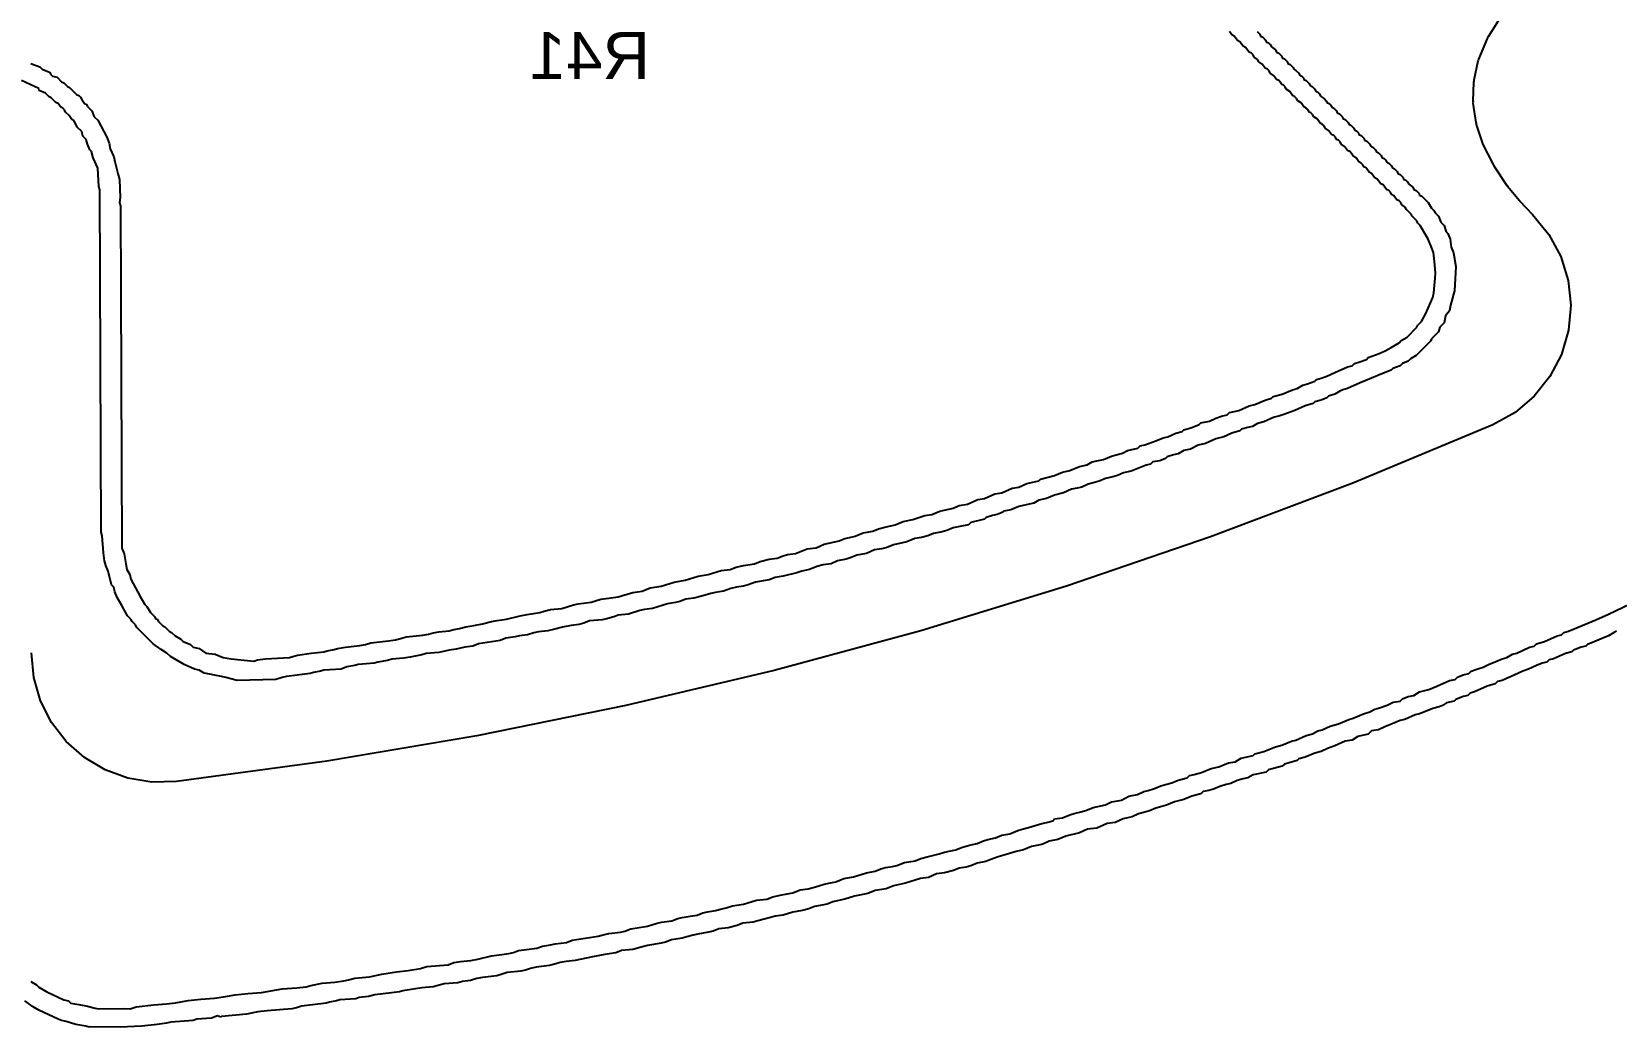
# Model space of a CAD drawing. Header units: millimetres. Extents: x 95 to 305, y 96 to 295.
# Drawn here: x 208.76 to 242.44, y 95.74 to 116.91 of the extents above; entities that cross this region are included whole.
import ezdxf

# ---------------------------------------------------------------- set-up
doc = ezdxf.new("R2010")
doc.units = ezdxf.units.MM
doc.layers.add('BottomLayer', color=5, linetype='Continuous')
doc.layers.add('BottomOverlay', color=54, linetype='Continuous')
doc.styles.add('Arial', font='', dxfattribs={"height": 0.2})
doc.styles.get('Arial').set_extended_font_data('Arial')

msp = doc.modelspace()

# ---------------------------------------------------------------- linework, layer by layer
at = {"layer": 'BottomLayer'}
for p, q in [((240.024, 117.281), (239.715, 116.798)), ((239.695, 116.758), (239.512, 116.319)), ((239.707, 116.777), (239.695, 116.758)), ((239.715, 116.798), (239.707, 116.777)), ((239.498, 116.275), (239.412, 115.876)), ((239.508, 116.296), (239.498, 116.275)), ((239.512, 116.319), (239.508, 116.296)), ((239.412, 115.876), (239.411, 115.853)), ((239.406, 115.83), (239.393, 115.428)), ((239.411, 115.853), (239.406, 115.83)), ((239.393, 115.428), (239.396, 115.405)), ((239.396, 115.405), (239.395, 115.382)), ((239.395, 115.382), (239.456, 114.976)), ((239.456, 114.976), (239.463, 114.956)), ((239.463, 114.956), (239.466, 114.934)), ((239.466, 114.934), (239.599, 114.526)), ((239.599, 114.526), (239.609, 114.509)), ((239.609, 114.509), (239.614, 114.491)), ((239.614, 114.491), (239.821, 114.079)), ((239.821, 114.079), (239.831, 114.066)), ((239.831, 114.066), (239.838, 114.05)), ((239.838, 114.05), (240.118, 113.635)), ((240.118, 113.635), (240.127, 113.627)), ((240.127, 113.627), (240.133, 113.616)), ((240.133, 113.616), (240.375, 113.322)), ((240.375, 113.322), (240.381, 113.317)), ((240.381, 113.317), (240.386, 113.309)), ((240.386, 113.309), (240.658, 113.02)), ((240.658, 113.02), (241.007, 112.595)), ((241.007, 112.595), (241.26, 112.126)), ((241.26, 112.126), (241.417, 111.617)), ((241.417, 111.617), (241.472, 111.087)), ((241.472, 111.087), (241.424, 110.556)), ((241.424, 110.556), (241.275, 110.044)), ((241.275, 110.044), (241.029, 109.571)), ((241.029, 109.571), (240.697, 109.155)), ((240.697, 109.155), (240.29, 108.81)), ((240.29, 108.81), (239.815, 108.546)), ((239.815, 108.546), (236.838, 107.307)), ((236.838, 107.307), (233.813, 106.161)), ((233.813, 106.161), (230.753, 105.114)), ((230.753, 105.114), (227.66, 104.167)), ((227.66, 104.167), (224.538, 103.32)), ((208.804, 103.172), (208.755, 103.696)), ((208.947, 102.678), (208.804, 103.172)), ((224.538, 103.32), (221.39, 102.575)), ((209.18, 102.219), (208.947, 102.678)), ((221.39, 102.575), (218.22, 101.933)), ((209.494, 101.812), (209.18, 102.219)), ((209.879, 101.47), (209.494, 101.812)), ((218.22, 101.933), (215.031, 101.394)), ((210.32, 101.207), (209.879, 101.47)), ((215.031, 101.394), (211.835, 100.96)), ((210.803, 101.03), (210.32, 101.207)), ((211.311, 100.947), (210.803, 101.03)), ((211.835, 100.96), (211.311, 100.947))]:
    msp.add_line(p, q, dxfattribs=at)
at = {"layer": 'BottomOverlay'}
for p, q in [((234.27, 116.838), (234.221, 116.911)), ((234.806, 116.911), (234.866, 116.85)), ((234.319, 116.813), (234.27, 116.838)), ((234.392, 116.716), (234.319, 116.813)), ((234.44, 116.692), (234.392, 116.716)), ((234.513, 116.594), (234.44, 116.692)), ((234.562, 116.57), (234.513, 116.594)), ((234.635, 116.472), (234.562, 116.57)), ((234.866, 116.85), (234.879, 116.813)), ((234.879, 116.813), (234.927, 116.789)), ((234.927, 116.789), (234.988, 116.728)), ((234.988, 116.728), (235, 116.692)), ((235, 116.692), (235.049, 116.667)), ((235.049, 116.667), (235.085, 116.631)), ((235.085, 116.631), (235.11, 116.582)), ((235.11, 116.582), (235.195, 116.521)), ((208.738, 116.229), (208.933, 116.156)), ((234.684, 116.448), (234.635, 116.472)), ((234.72, 116.412), (234.684, 116.448)), ((234.745, 116.363), (234.72, 116.412)), ((234.818, 116.314), (234.745, 116.363)), ((234.842, 116.266), (234.818, 116.314)), ((234.915, 116.217), (234.842, 116.266)), ((234.976, 116.132), (234.915, 116.217)), ((235.195, 116.521), (235.219, 116.472)), ((235.219, 116.472), (235.268, 116.448)), ((235.268, 116.448), (235.329, 116.387)), ((235.329, 116.387), (235.341, 116.351)), ((235.341, 116.351), (235.39, 116.326)), ((235.39, 116.326), (235.451, 116.266)), ((235.451, 116.266), (235.463, 116.229)), ((235.463, 116.229), (235.511, 116.205)), ((208.933, 116.156), (208.981, 116.107)), ((208.981, 116.107), (209.139, 116.047)), ((209.139, 116.047), (209.164, 115.998)), ((209.164, 115.998), (209.2, 115.961)), ((209.2, 115.961), (209.298, 115.937)), ((209.298, 115.937), (209.395, 115.84)), ((235.025, 116.107), (234.976, 116.132)), ((235.061, 116.071), (235.025, 116.107)), ((235.085, 116.022), (235.061, 116.071)), ((235.158, 115.973), (235.085, 116.022)), ((235.219, 115.888), (235.158, 115.973)), ((235.268, 115.864), (235.219, 115.888)), ((235.511, 116.205), (235.572, 116.144)), ((235.572, 116.144), (235.584, 116.107)), ((235.584, 116.107), (235.633, 116.083)), ((235.633, 116.083), (235.694, 116.022)), ((235.694, 116.022), (235.706, 115.986)), ((235.706, 115.986), (235.755, 115.961)), ((235.755, 115.961), (235.791, 115.925)), ((235.791, 115.925), (235.803, 115.888)), ((235.803, 115.888), (235.852, 115.864)), ((208.908, 115.694), (208.543, 115.864)), ((208.92, 115.657), (208.908, 115.694)), ((209.054, 115.596), (208.92, 115.657)), ((209.127, 115.523), (209.054, 115.596)), ((209.395, 115.84), (209.444, 115.815)), ((209.444, 115.815), (209.517, 115.742)), ((209.517, 115.742), (209.565, 115.718)), ((209.565, 115.718), (209.711, 115.572)), ((209.711, 115.572), (209.76, 115.548)), ((209.76, 115.548), (209.797, 115.511)), ((235.304, 115.827), (235.268, 115.864)), ((235.329, 115.779), (235.304, 115.827)), ((235.365, 115.767), (235.329, 115.779)), ((235.402, 115.73), (235.365, 115.767)), ((235.426, 115.681), (235.402, 115.73)), ((235.499, 115.633), (235.426, 115.681)), ((235.56, 115.548), (235.499, 115.633)), ((235.609, 115.523), (235.56, 115.548)), ((235.852, 115.864), (235.913, 115.803)), ((235.913, 115.803), (235.925, 115.767)), ((235.925, 115.767), (235.974, 115.742)), ((235.974, 115.742), (236.035, 115.681)), ((236.035, 115.681), (236.047, 115.645)), ((236.047, 115.645), (236.095, 115.621)), ((236.095, 115.621), (236.132, 115.584)), ((236.132, 115.584), (236.156, 115.535)), ((236.156, 115.535), (236.242, 115.475)), ((209.176, 115.499), (209.127, 115.523)), ((209.273, 115.402), (209.176, 115.499)), ((209.322, 115.377), (209.273, 115.402)), ((209.371, 115.304), (209.322, 115.377)), ((209.419, 115.28), (209.371, 115.304)), ((209.456, 115.243), (209.419, 115.28)), ((209.48, 115.195), (209.456, 115.243)), ((209.797, 115.511), (209.821, 115.462)), ((209.821, 115.462), (209.882, 115.377)), ((209.882, 115.377), (209.918, 115.365)), ((209.918, 115.365), (209.943, 115.316)), ((209.943, 115.316), (210.04, 115.219)), ((210.04, 115.219), (210.089, 115.097)), ((235.645, 115.487), (235.609, 115.523)), ((235.67, 115.438), (235.645, 115.487)), ((235.743, 115.389), (235.67, 115.438)), ((235.803, 115.304), (235.743, 115.389)), ((235.852, 115.28), (235.803, 115.304)), ((235.889, 115.243), (235.852, 115.28)), ((235.913, 115.195), (235.889, 115.243)), ((236.242, 115.475), (236.278, 115.438)), ((236.278, 115.438), (236.29, 115.402)), ((236.29, 115.402), (236.339, 115.377)), ((236.339, 115.377), (236.375, 115.341)), ((236.375, 115.341), (236.388, 115.304)), ((236.388, 115.304), (236.436, 115.28)), ((236.436, 115.28), (236.497, 115.219)), ((236.497, 115.219), (236.509, 115.182)), ((209.553, 115.122), (209.48, 115.195)), ((209.614, 115.036), (209.553, 115.122)), ((209.663, 115.012), (209.614, 115.036)), ((209.724, 114.878), (209.663, 115.012)), ((209.821, 114.781), (209.724, 114.878)), ((210.089, 115.097), (210.162, 115.024)), ((210.162, 115.024), (210.356, 114.659)), ((235.949, 115.182), (235.913, 115.195)), ((235.986, 115.146), (235.949, 115.182)), ((236.01, 115.097), (235.986, 115.146)), ((236.083, 115.049), (236.01, 115.097)), ((236.144, 114.963), (236.083, 115.049)), ((236.193, 114.939), (236.144, 114.963)), ((236.229, 114.903), (236.193, 114.939)), ((236.254, 114.854), (236.229, 114.903)), ((236.509, 115.182), (236.558, 115.158)), ((236.558, 115.158), (236.619, 115.097)), ((236.619, 115.097), (236.631, 115.061)), ((236.631, 115.061), (236.68, 115.036)), ((236.68, 115.036), (236.74, 114.976)), ((236.74, 114.976), (236.753, 114.939)), ((236.753, 114.939), (236.801, 114.915)), ((236.801, 114.915), (236.862, 114.854)), ((209.845, 114.683), (209.821, 114.781)), ((209.918, 114.61), (209.845, 114.683)), ((209.943, 114.513), (209.918, 114.61)), ((210.356, 114.659), (210.405, 114.537)), ((210.405, 114.537), (210.429, 114.416)), ((236.327, 114.805), (236.254, 114.854)), ((236.388, 114.72), (236.327, 114.805)), ((236.436, 114.696), (236.388, 114.72)), ((236.473, 114.659), (236.436, 114.696)), ((236.497, 114.61), (236.473, 114.659)), ((236.534, 114.598), (236.497, 114.61)), ((236.57, 114.562), (236.534, 114.598)), ((236.594, 114.513), (236.57, 114.562)), ((236.862, 114.854), (236.874, 114.817)), ((236.874, 114.817), (236.923, 114.793)), ((236.923, 114.793), (236.96, 114.757)), ((236.96, 114.757), (236.972, 114.72)), ((236.972, 114.72), (237.02, 114.696)), ((237.02, 114.696), (237.081, 114.635)), ((237.081, 114.635), (237.093, 114.598)), ((237.093, 114.598), (237.142, 114.574)), ((237.142, 114.574), (237.203, 114.513)), ((209.991, 114.391), (209.943, 114.513)), ((210.028, 114.355), (209.991, 114.391)), ((210.064, 114.221), (210.028, 114.355)), ((210.162, 114.002), (210.064, 114.221)), ((210.429, 114.416), (210.502, 114.245)), ((210.502, 114.245), (210.527, 114.148)), ((236.667, 114.464), (236.594, 114.513)), ((236.728, 114.379), (236.667, 114.464)), ((236.777, 114.355), (236.728, 114.379)), ((236.814, 114.318), (236.777, 114.355)), ((236.838, 114.27), (236.814, 114.318)), ((236.911, 114.221), (236.838, 114.27)), ((236.972, 114.136), (236.911, 114.221)), ((237.203, 114.513), (237.215, 114.477)), ((237.215, 114.477), (237.264, 114.452)), ((237.264, 114.452), (237.325, 114.391)), ((237.325, 114.391), (237.337, 114.355)), ((237.337, 114.355), (237.385, 114.331)), ((237.385, 114.331), (237.446, 114.27)), ((237.446, 114.27), (237.459, 114.233)), ((237.459, 114.233), (237.507, 114.209)), ((237.507, 114.209), (237.544, 114.172)), ((210.186, 113.613), (210.162, 114.002)), ((210.527, 114.148), (210.588, 113.892)), ((210.588, 113.892), (210.624, 113.759)), ((237.02, 114.112), (236.972, 114.136)), ((237.057, 114.075), (237.02, 114.112)), ((237.081, 114.026), (237.057, 114.075)), ((237.118, 114.014), (237.081, 114.026)), ((237.191, 113.917), (237.118, 114.014)), ((237.239, 113.892), (237.191, 113.917)), ((237.312, 113.795), (237.239, 113.892)), ((237.544, 114.172), (237.556, 114.136)), ((237.556, 114.136), (237.605, 114.112)), ((237.605, 114.112), (237.665, 114.051)), ((237.665, 114.051), (237.678, 114.014)), ((237.678, 114.014), (237.726, 113.99)), ((237.726, 113.99), (237.787, 113.929)), ((237.787, 113.929), (237.799, 113.892)), ((237.799, 113.892), (237.848, 113.868)), ((237.848, 113.868), (237.909, 113.807)), ((210.21, 113.54), (210.186, 113.613)), ((210.235, 106.262), (210.21, 113.54)), ((210.624, 113.759), (210.636, 113.381)), ((237.361, 113.771), (237.312, 113.795)), ((237.434, 113.673), (237.361, 113.771)), ((237.483, 113.649), (237.434, 113.673)), ((237.556, 113.552), (237.483, 113.649)), ((237.605, 113.527), (237.556, 113.552)), ((237.641, 113.491), (237.605, 113.527)), ((237.909, 113.807), (237.921, 113.771)), ((237.921, 113.771), (237.97, 113.746)), ((237.97, 113.746), (238.006, 113.71)), ((238.006, 113.71), (238.03, 113.661)), ((238.03, 113.661), (238.116, 113.6)), ((238.116, 113.6), (238.14, 113.552)), ((238.14, 113.552), (238.189, 113.527)), ((238.189, 113.527), (238.25, 113.467)), ((210.636, 113.381), (210.624, 113.272)), ((210.624, 113.272), (210.649, 113.199)), ((210.649, 113.199), (210.673, 105.921)), ((237.665, 113.442), (237.641, 113.491)), ((237.714, 113.418), (237.665, 113.442)), ((237.775, 113.333), (237.714, 113.418)), ((237.824, 113.308), (237.775, 113.333)), ((237.86, 113.272), (237.824, 113.308)), ((237.884, 113.223), (237.86, 113.272)), ((237.957, 113.174), (237.884, 113.223)), ((238.25, 113.467), (238.262, 113.43)), ((238.262, 113.43), (238.31, 113.406)), ((238.31, 113.406), (238.444, 113.272)), ((238.444, 113.272), (238.517, 113.15)), ((237.982, 113.126), (237.957, 113.174)), ((238.079, 113.028), (237.982, 113.126)), ((238.104, 112.98), (238.079, 113.028)), ((238.201, 112.882), (238.104, 112.98)), ((238.225, 112.834), (238.201, 112.882)), ((238.517, 113.15), (238.566, 113.101)), ((238.566, 113.101), (238.59, 113.053)), ((238.59, 113.053), (238.663, 112.98)), ((238.663, 112.98), (238.712, 112.858)), ((238.712, 112.858), (238.785, 112.785)), ((238.274, 112.785), (238.225, 112.834)), ((238.371, 112.615), (238.274, 112.785)), ((238.444, 112.493), (238.371, 112.615)), ((238.785, 112.785), (238.822, 112.651)), ((238.822, 112.651), (238.858, 112.615)), ((238.858, 112.615), (238.907, 112.493)), ((238.505, 112.335), (238.444, 112.493)), ((238.554, 112.213), (238.505, 112.335)), ((238.578, 112.018), (238.554, 112.213)), ((238.907, 112.493), (238.931, 112.323)), ((238.931, 112.323), (238.98, 112.201)), ((238.98, 112.201), (239.028, 111.909)), ((238.602, 111.775), (238.578, 112.018)), ((239.028, 111.909), (239.004, 111.398)), ((238.566, 111.349), (238.59, 111.665)), ((238.59, 111.665), (238.602, 111.775)), ((238.396, 110.911), (238.542, 111.252)), ((238.542, 111.252), (238.566, 111.349)), ((238.943, 111.191), (238.919, 111.093)), ((238.98, 111.325), (238.943, 111.191)), ((239.004, 111.398), (238.98, 111.325)), ((238.298, 110.74), (238.396, 110.911)), ((238.809, 110.862), (238.785, 110.716)), ((238.895, 110.972), (238.809, 110.862)), ((238.919, 111.093), (238.895, 110.972)), ((237.994, 110.412), (238.201, 110.619)), ((238.201, 110.619), (238.225, 110.667)), ((238.225, 110.667), (238.298, 110.74)), ((238.663, 110.521), (238.517, 110.375)), ((238.688, 110.619), (238.663, 110.521)), ((238.785, 110.716), (238.688, 110.619)), ((237.532, 110.12), (237.653, 110.193)), ((237.653, 110.193), (237.824, 110.29)), ((237.824, 110.29), (237.872, 110.339)), ((237.872, 110.339), (237.994, 110.412)), ((238.493, 110.327), (238.189, 110.022)), ((238.517, 110.375), (238.493, 110.327)), ((236.826, 109.803), (236.874, 109.852)), ((236.874, 109.852), (236.972, 109.876)), ((236.972, 109.876), (237.13, 109.937)), ((237.13, 109.937), (237.166, 109.974)), ((237.166, 109.974), (237.398, 110.059)), ((237.398, 110.059), (237.532, 110.12)), ((237.897, 109.852), (237.848, 109.803)), ((238.018, 109.901), (237.897, 109.852)), ((238.067, 109.949), (238.018, 109.901)), ((238.189, 110.022), (238.067, 109.949)), ((235.876, 109.414), (236.035, 109.475)), ((236.035, 109.475), (236.071, 109.511)), ((236.071, 109.511), (236.169, 109.536)), ((236.169, 109.536), (236.29, 109.584)), ((236.29, 109.584), (236.461, 109.657)), ((236.461, 109.657), (236.728, 109.779)), ((236.728, 109.779), (236.826, 109.803)), ((237.239, 109.536), (236.996, 109.438)), ((237.373, 109.597), (237.239, 109.536)), ((237.532, 109.657), (237.373, 109.597)), ((237.653, 109.706), (237.532, 109.657)), ((237.69, 109.743), (237.653, 109.706)), ((237.848, 109.803), (237.69, 109.743)), ((235.11, 109.11), (235.146, 109.146)), ((235.146, 109.146), (235.341, 109.195)), ((235.341, 109.195), (235.56, 109.292)), ((235.56, 109.292), (235.657, 109.317)), ((235.657, 109.317), (235.779, 109.39)), ((235.779, 109.39), (235.876, 109.414)), ((236.327, 109.158), (236.29, 109.122)), ((236.461, 109.195), (236.327, 109.158)), ((236.582, 109.268), (236.461, 109.195)), ((236.631, 109.292), (236.582, 109.268)), ((236.728, 109.317), (236.631, 109.292)), ((236.996, 109.438), (236.728, 109.317)), ((234.173, 108.757), (234.221, 108.806)), ((234.221, 108.806), (234.416, 108.854)), ((234.416, 108.854), (234.635, 108.952)), ((234.635, 108.952), (234.757, 108.976)), ((234.757, 108.976), (234.976, 109.073)), ((234.976, 109.073), (235.11, 109.11)), ((235.609, 108.854), (235.377, 108.769)), ((235.828, 108.952), (235.609, 108.854)), ((235.998, 109), (235.828, 108.952)), ((236.035, 109.037), (235.998, 109)), ((236.169, 109.073), (236.035, 109.037)), ((236.29, 109.122), (236.169, 109.073)), ((233.248, 108.44), (233.418, 108.489)), ((233.418, 108.489), (233.576, 108.55)), ((233.576, 108.55), (233.613, 108.586)), ((233.613, 108.586), (233.795, 108.623)), ((233.795, 108.623), (233.929, 108.684)), ((233.929, 108.684), (234.051, 108.732)), ((234.051, 108.732), (234.173, 108.757)), ((234.611, 108.489), (234.477, 108.453)), ((234.708, 108.513), (234.611, 108.489)), ((234.818, 108.574), (234.708, 108.513)), ((234.952, 108.611), (234.818, 108.574)), ((235.171, 108.708), (234.952, 108.611)), ((235.268, 108.732), (235.171, 108.708)), ((235.377, 108.769), (235.268, 108.732)), ((232.323, 108.1), (232.42, 108.124)), ((232.42, 108.124), (232.651, 108.209)), ((232.651, 108.209), (232.81, 108.27)), ((232.81, 108.27), (232.907, 108.294)), ((232.907, 108.294), (233.077, 108.367)), ((233.077, 108.367), (233.211, 108.404)), ((233.211, 108.404), (233.248, 108.44)), ((233.71, 108.148), (233.552, 108.112)), ((233.929, 108.246), (233.71, 108.148)), ((234.1, 108.294), (233.929, 108.246)), ((234.27, 108.367), (234.1, 108.294)), ((234.44, 108.416), (234.27, 108.367)), ((234.477, 108.453), (234.44, 108.416)), ((231.398, 107.783), (231.544, 107.808)), ((231.544, 107.808), (231.714, 107.881)), ((231.714, 107.881), (231.812, 107.905)), ((231.812, 107.905), (231.946, 107.941)), ((231.946, 107.941), (232.055, 108.002)), ((232.055, 108.002), (232.274, 108.051)), ((232.274, 108.051), (232.323, 108.1)), ((232.858, 107.832), (232.737, 107.783)), ((232.895, 107.868), (232.858, 107.832)), ((233.029, 107.905), (232.895, 107.868)), ((233.126, 107.929), (233.029, 107.905)), ((233.248, 108.002), (233.126, 107.929)), ((233.394, 108.027), (233.248, 108.002)), ((233.552, 108.112), (233.394, 108.027)), ((230.205, 107.394), (230.497, 107.467)), ((230.497, 107.467), (230.668, 107.54)), ((230.668, 107.54), (230.826, 107.576)), ((230.826, 107.576), (231.033, 107.662)), ((231.033, 107.662), (231.191, 107.698)), ((231.191, 107.698), (231.301, 107.759)), ((231.301, 107.759), (231.398, 107.783)), ((231.836, 107.467), (231.739, 107.442)), ((231.97, 107.528), (231.836, 107.467)), ((232.128, 107.564), (231.97, 107.528)), ((232.445, 107.686), (232.128, 107.564)), ((232.542, 107.71), (232.445, 107.686)), ((232.591, 107.759), (232.542, 107.71)), ((232.737, 107.783), (232.591, 107.759)), ((229.378, 107.102), (229.597, 107.199)), ((229.597, 107.199), (229.743, 107.223)), ((229.743, 107.223), (229.913, 107.296)), ((229.913, 107.296), (230.169, 107.357)), ((230.169, 107.357), (230.205, 107.394)), ((230.863, 107.175), (230.692, 107.102)), ((230.984, 107.199), (230.863, 107.175)), ((231.082, 107.223), (230.984, 107.199)), ((231.215, 107.284), (231.082, 107.223)), ((231.349, 107.321), (231.215, 107.284)), ((231.447, 107.345), (231.349, 107.321)), ((231.581, 107.406), (231.447, 107.345)), ((231.739, 107.442), (231.581, 107.406)), ((228.343, 106.773), (228.477, 106.834)), ((228.477, 106.834), (228.648, 106.858)), ((228.648, 106.858), (228.867, 106.956)), ((228.867, 106.956), (229.013, 106.98)), ((229.013, 106.98), (229.232, 107.077)), ((229.232, 107.077), (229.378, 107.102)), ((229.743, 106.81), (229.573, 106.737)), ((229.962, 106.858), (229.743, 106.81)), ((230.059, 106.883), (229.962, 106.858)), ((230.169, 106.944), (230.059, 106.883)), ((230.327, 106.98), (230.169, 106.944)), ((230.497, 107.053), (230.327, 106.98)), ((230.692, 107.102), (230.497, 107.053)), ((227.114, 106.42), (227.285, 106.493)), ((227.285, 106.493), (227.491, 106.53)), ((227.491, 106.53), (227.613, 106.578)), ((227.613, 106.578), (227.747, 106.615)), ((227.747, 106.615), (227.893, 106.639)), ((227.893, 106.639), (228.063, 106.712)), ((228.063, 106.712), (228.343, 106.773)), ((228.721, 106.469), (228.672, 106.42)), ((229.013, 106.542), (228.721, 106.469)), ((229.049, 106.578), (229.013, 106.542)), ((229.183, 106.615), (229.049, 106.578)), ((229.28, 106.639), (229.183, 106.615)), ((229.353, 106.664), (229.28, 106.639)), ((229.402, 106.688), (229.353, 106.664)), ((229.414, 106.7), (229.402, 106.688)), ((229.426, 106.712), (229.414, 106.7)), ((229.573, 106.737), (229.426, 106.712)), ((210.259, 106.189), (210.235, 106.262)), ((210.283, 105.824), (210.259, 106.189)), ((225.922, 106.079), (226.043, 106.128)), ((226.043, 106.128), (226.141, 106.153)), ((226.141, 106.153), (226.262, 106.177)), ((226.262, 106.177), (226.433, 106.25)), ((226.433, 106.25), (226.64, 106.286)), ((226.64, 106.286), (226.761, 106.335)), ((226.761, 106.335), (226.895, 106.372)), ((226.895, 106.372), (227.114, 106.42)), ((227.528, 106.128), (227.358, 106.055)), ((227.674, 106.153), (227.528, 106.128)), ((227.808, 106.189), (227.674, 106.153)), ((227.93, 106.238), (227.808, 106.189)), ((228.112, 106.274), (227.93, 106.238)), ((228.209, 106.299), (228.112, 106.274)), ((228.343, 106.359), (228.209, 106.299)), ((228.489, 106.384), (228.343, 106.359)), ((228.672, 106.42), (228.489, 106.384)), ((210.308, 105.654), (210.283, 105.824)), ((210.673, 105.921), (210.722, 105.8)), ((210.722, 105.8), (210.758, 105.593)), ((224.729, 105.763), (224.826, 105.787)), ((224.826, 105.787), (224.997, 105.812)), ((224.997, 105.812), (225.24, 105.909)), ((225.24, 105.909), (225.435, 105.933)), ((225.435, 105.933), (225.605, 106.006)), ((225.605, 106.006), (225.703, 106.031)), ((225.703, 106.031), (225.922, 106.079)), ((226.299, 105.775), (226.177, 105.727)), ((226.506, 105.812), (226.299, 105.775)), ((226.676, 105.885), (226.506, 105.812)), ((226.822, 105.909), (226.676, 105.885)), ((226.92, 105.933), (226.822, 105.909)), ((227.078, 105.994), (226.92, 105.933)), ((227.358, 106.055), (227.078, 105.994)), ((210.332, 105.556), (210.308, 105.654)), ((210.381, 105.434), (210.332, 105.556)), ((210.454, 105.142), (210.381, 105.434)), ((210.758, 105.593), (210.782, 105.471)), ((210.782, 105.471), (210.843, 105.361)), ((223.135, 105.361), (223.415, 105.447)), ((223.415, 105.447), (223.609, 105.471)), ((223.609, 105.471), (223.731, 105.52)), ((223.731, 105.52), (223.889, 105.556)), ((223.889, 105.556), (224.12, 105.593)), ((224.12, 105.593), (224.242, 105.641)), ((224.242, 105.641), (224.437, 105.69)), ((224.437, 105.69), (224.607, 105.714)), ((224.607, 105.714), (224.729, 105.763)), ((225.131, 105.434), (225.021, 105.398)), ((225.289, 105.471), (225.131, 105.434)), ((225.447, 105.532), (225.289, 105.471)), ((225.581, 105.568), (225.447, 105.532)), ((225.751, 105.593), (225.581, 105.568)), ((225.885, 105.654), (225.751, 105.593)), ((226.068, 105.69), (225.885, 105.654)), ((226.177, 105.727), (226.068, 105.69)), ((210.502, 105.094), (210.454, 105.142)), ((210.527, 104.996), (210.502, 105.094)), ((210.843, 105.361), (210.868, 105.264)), ((210.868, 105.264), (211.062, 104.899)), ((221.906, 105.082), (222.137, 105.118)), ((222.137, 105.118), (222.417, 105.203)), ((222.417, 105.203), (222.648, 105.24)), ((222.648, 105.24), (222.928, 105.325)), ((222.928, 105.325), (223.135, 105.361)), ((223.743, 105.094), (223.621, 105.069)), ((223.889, 105.118), (223.743, 105.094)), ((223.987, 105.142), (223.889, 105.118)), ((224.145, 105.203), (223.987, 105.142)), ((224.437, 105.252), (224.145, 105.203)), ((224.559, 105.301), (224.437, 105.252)), ((224.729, 105.325), (224.559, 105.301)), ((225.021, 105.398), (224.729, 105.325)), ((210.576, 104.875), (210.527, 104.996)), ((210.673, 104.704), (210.576, 104.875)), ((211.062, 104.899), (211.16, 104.729)), ((220.372, 104.741), (220.652, 104.777)), ((220.652, 104.777), (220.859, 104.838)), ((220.859, 104.838), (221.029, 104.863)), ((221.029, 104.863), (221.224, 104.887)), ((221.224, 104.887), (221.297, 104.911)), ((221.297, 104.911), (221.54, 104.984)), ((221.54, 104.984), (221.735, 105.009)), ((221.735, 105.009), (221.906, 105.082)), ((222.441, 104.765), (222.271, 104.741)), ((222.538, 104.789), (222.441, 104.765)), ((222.66, 104.838), (222.538, 104.789)), ((222.83, 104.863), (222.66, 104.838)), ((223.025, 104.911), (222.83, 104.863)), ((223.196, 104.96), (223.025, 104.911)), ((223.293, 104.984), (223.196, 104.96)), ((223.463, 105.009), (223.293, 104.984)), ((223.621, 105.069), (223.463, 105.009)), ((210.795, 104.485), (210.673, 104.704)), ((210.868, 104.412), (210.795, 104.485)), ((211.16, 104.729), (211.208, 104.68)), ((211.208, 104.68), (211.281, 104.558)), ((211.281, 104.558), (211.379, 104.461)), ((211.379, 104.461), (211.391, 104.424)), ((211.391, 104.424), (211.427, 104.412)), ((218.851, 104.412), (219.143, 104.485)), ((219.143, 104.485), (219.289, 104.51)), ((219.289, 104.51), (219.557, 104.558)), ((219.557, 104.558), (219.654, 104.583)), ((219.654, 104.583), (219.788, 104.619)), ((219.788, 104.619), (220.031, 104.643)), ((220.031, 104.643), (220.275, 104.716)), ((220.275, 104.716), (220.372, 104.741)), ((220.981, 104.424), (220.883, 104.4)), ((221.151, 104.473), (220.981, 104.424)), ((221.224, 104.497), (221.151, 104.473)), ((221.443, 104.522), (221.224, 104.497)), ((221.687, 104.595), (221.443, 104.522)), ((221.784, 104.619), (221.687, 104.595)), ((221.954, 104.643), (221.784, 104.619)), ((222.271, 104.741), (221.954, 104.643)), ((242.01, 104.4), (242.278, 104.522)), ((242.278, 104.522), (242.74, 104.741)), ((210.892, 104.364), (210.868, 104.412)), ((210.965, 104.291), (210.892, 104.364)), ((210.989, 104.242), (210.965, 104.291)), ((211.342, 103.889), (210.989, 104.242)), ((211.427, 104.412), (211.452, 104.364)), ((211.452, 104.364), (211.537, 104.278)), ((211.537, 104.278), (211.586, 104.254)), ((211.586, 104.254), (211.683, 104.157)), ((211.683, 104.157), (211.732, 104.132)), ((211.732, 104.132), (211.805, 104.059)), ((217.074, 104.071), (217.196, 104.096)), ((217.196, 104.096), (217.293, 104.12)), ((217.293, 104.12), (217.415, 104.144)), ((217.415, 104.144), (217.634, 104.169)), ((217.634, 104.169), (217.731, 104.193)), ((217.731, 104.193), (217.853, 104.218)), ((217.853, 104.218), (217.987, 104.254)), ((217.987, 104.254), (218.157, 104.278)), ((218.157, 104.278), (218.34, 104.315)), ((218.34, 104.315), (218.535, 104.364)), ((218.535, 104.364), (218.656, 104.388)), ((218.656, 104.388), (218.851, 104.412)), ((219.301, 104.084), (219.131, 104.059)), ((219.435, 104.12), (219.301, 104.084)), ((219.532, 104.144), (219.435, 104.12)), ((219.727, 104.169), (219.532, 104.144)), ((219.849, 104.193), (219.727, 104.169)), ((220.044, 104.242), (219.849, 104.193)), ((220.226, 104.278), (220.044, 104.242)), ((220.397, 104.303), (220.226, 104.278)), ((220.494, 104.327), (220.397, 104.303)), ((220.616, 104.376), (220.494, 104.327)), ((220.883, 104.4), (220.616, 104.376)), ((241.182, 104.059), (241.28, 104.084)), ((241.28, 104.084), (241.328, 104.132)), ((241.328, 104.132), (241.426, 104.157)), ((241.426, 104.157), (241.548, 104.205)), ((241.548, 104.205), (241.718, 104.278)), ((241.718, 104.278), (241.84, 104.327)), ((241.84, 104.327), (242.01, 104.4)), ((242.399, 104.132), (242.278, 104.059)), ((242.448, 104.157), (242.399, 104.132)), ((211.513, 103.767), (211.342, 103.889)), ((211.634, 103.694), (211.513, 103.767)), ((211.805, 104.059), (211.926, 103.986)), ((211.926, 103.986), (211.975, 103.938)), ((211.975, 103.938), (212.133, 103.877)), ((212.133, 103.877), (212.194, 103.816)), ((212.194, 103.816), (212.316, 103.792)), ((212.316, 103.792), (212.462, 103.694)), ((215.042, 103.743), (215.188, 103.767)), ((215.188, 103.767), (215.261, 103.792)), ((215.261, 103.792), (215.431, 103.816)), ((215.431, 103.816), (215.735, 103.852)), ((215.735, 103.852), (215.857, 103.877)), ((215.857, 103.877), (215.967, 103.913)), ((215.967, 103.913), (216.344, 103.95)), ((216.344, 103.95), (216.49, 103.974)), ((216.49, 103.974), (216.624, 104.011)), ((216.624, 104.011), (216.721, 104.035)), ((216.721, 104.035), (217.074, 104.071)), ((217.634, 103.755), (217.537, 103.731)), ((217.78, 103.779), (217.634, 103.755)), ((217.963, 103.816), (217.78, 103.779)), ((218.133, 103.84), (217.963, 103.816)), ((218.255, 103.889), (218.133, 103.84)), ((218.717, 103.962), (218.255, 103.889)), ((218.839, 104.011), (218.717, 103.962)), ((219.033, 104.035), (218.839, 104.011)), ((219.131, 104.059), (219.033, 104.035)), ((240.331, 103.694), (240.598, 103.816)), ((240.598, 103.816), (240.696, 103.84)), ((240.696, 103.84), (240.744, 103.889)), ((240.744, 103.889), (240.915, 103.938)), ((240.915, 103.938), (241.182, 104.059)), ((241.535, 103.755), (241.499, 103.719)), ((241.694, 103.816), (241.535, 103.755)), ((241.791, 103.84), (241.694, 103.816)), ((241.827, 103.877), (241.791, 103.84)), ((241.986, 103.938), (241.827, 103.877)), ((242.156, 104.011), (241.986, 103.938)), ((242.278, 104.059), (242.156, 104.011)), ((211.707, 103.621), (211.634, 103.694)), ((211.829, 103.548), (211.707, 103.621)), ((211.999, 103.451), (211.829, 103.548)), ((212.218, 103.353), (211.999, 103.451)), ((212.462, 103.694), (212.657, 103.67)), ((212.657, 103.67), (212.827, 103.597)), ((212.827, 103.597), (212.997, 103.573)), ((212.997, 103.573), (213.484, 103.524)), ((213.484, 103.524), (213.557, 103.548)), ((213.557, 103.548), (213.727, 103.573)), ((213.727, 103.573), (214.239, 103.597)), ((214.239, 103.597), (214.312, 103.621)), ((214.312, 103.621), (214.409, 103.646)), ((214.409, 103.646), (214.701, 103.694)), ((214.701, 103.694), (214.969, 103.719)), ((214.969, 103.719), (215.042, 103.743)), ((215.626, 103.426), (215.456, 103.402)), ((215.699, 103.451), (215.626, 103.426)), ((216.04, 103.475), (215.699, 103.451)), ((216.113, 103.499), (216.04, 103.475)), ((216.32, 103.536), (216.113, 103.499)), ((216.417, 103.56), (216.32, 103.536)), ((216.66, 103.585), (216.417, 103.56)), ((216.806, 103.609), (216.66, 103.585)), ((217.05, 103.658), (216.806, 103.609)), ((217.147, 103.682), (217.05, 103.658)), ((217.415, 103.706), (217.147, 103.682)), ((217.537, 103.731), (217.415, 103.706)), ((239.613, 103.39), (239.722, 103.451)), ((239.722, 103.451), (239.88, 103.512)), ((239.88, 103.512), (240.014, 103.573)), ((240.014, 103.573), (240.112, 103.597)), ((240.112, 103.597), (240.233, 103.67)), ((240.233, 103.67), (240.331, 103.694)), ((240.744, 103.426), (240.574, 103.353)), ((240.866, 103.475), (240.744, 103.426)), ((240.963, 103.499), (240.866, 103.475)), ((241.012, 103.548), (240.963, 103.499)), ((241.109, 103.573), (241.012, 103.548)), ((241.365, 103.682), (241.109, 103.573)), ((241.499, 103.719), (241.365, 103.682)), ((212.316, 103.329), (212.218, 103.353)), ((212.425, 103.268), (212.316, 103.329)), ((212.547, 103.244), (212.425, 103.268)), ((212.644, 103.22), (212.547, 103.244)), ((212.79, 103.195), (212.644, 103.22)), ((212.888, 103.171), (212.79, 103.195)), ((213.046, 103.134), (212.888, 103.171)), ((213.119, 103.11), (213.046, 103.134)), ((213.947, 103.134), (213.119, 103.11)), ((214.08, 103.171), (213.947, 103.134)), ((214.178, 103.195), (214.08, 103.171)), ((214.677, 103.256), (214.178, 103.195)), ((214.75, 103.28), (214.677, 103.256)), ((214.896, 103.305), (214.75, 103.28)), ((214.969, 103.329), (214.896, 103.305)), ((215.334, 103.353), (214.969, 103.329)), ((215.456, 103.402), (215.334, 103.353)), ((238.627, 102.988), (238.895, 103.11)), ((238.895, 103.11), (239.016, 103.134)), ((239.016, 103.134), (239.065, 103.183)), ((239.065, 103.183), (239.187, 103.232)), ((239.187, 103.232), (239.308, 103.256)), ((239.308, 103.256), (239.357, 103.305)), ((239.357, 103.305), (239.479, 103.353)), ((239.479, 103.353), (239.613, 103.39)), ((239.917, 103.086), (239.868, 103.037)), ((240.014, 103.11), (239.917, 103.086)), ((240.282, 103.232), (240.014, 103.11)), ((240.452, 103.305), (240.282, 103.232)), ((240.574, 103.353), (240.452, 103.305)), ((237.897, 102.721), (238.018, 102.769)), ((238.018, 102.769), (238.14, 102.794)), ((238.14, 102.794), (238.262, 102.867)), ((238.262, 102.867), (238.456, 102.915)), ((238.456, 102.915), (238.627, 102.988)), ((239.187, 102.769), (239.028, 102.708)), ((239.284, 102.794), (239.187, 102.769)), ((239.333, 102.842), (239.284, 102.794)), ((239.43, 102.867), (239.333, 102.842)), ((239.698, 102.988), (239.43, 102.867)), ((239.868, 103.037), (239.698, 102.988)), ((236.85, 102.307), (237.069, 102.404)), ((237.069, 102.404), (237.203, 102.441)), ((237.203, 102.441), (237.312, 102.502)), ((237.312, 102.502), (237.41, 102.526)), ((237.41, 102.526), (237.568, 102.587)), ((237.568, 102.587), (237.702, 102.648)), ((237.702, 102.648), (237.848, 102.672)), ((237.848, 102.672), (237.897, 102.721)), ((238.262, 102.404), (238.164, 102.38)), ((238.42, 102.465), (238.262, 102.404)), ((238.542, 102.514), (238.42, 102.465)), ((238.675, 102.55), (238.542, 102.514)), ((238.749, 102.575), (238.675, 102.55)), ((238.834, 102.635), (238.749, 102.575)), ((238.992, 102.672), (238.834, 102.635)), ((239.028, 102.708), (238.992, 102.672)), ((236.095, 102.039), (236.193, 102.063)), ((236.193, 102.063), (236.363, 102.136)), ((236.363, 102.136), (236.534, 102.185)), ((236.534, 102.185), (236.753, 102.283)), ((236.753, 102.283), (236.85, 102.307)), ((237.385, 102.063), (237.239, 102.039)), ((237.519, 102.124), (237.385, 102.063)), ((237.678, 102.185), (237.519, 102.124)), ((237.848, 102.258), (237.678, 102.185)), ((237.945, 102.283), (237.848, 102.258)), ((238.164, 102.38), (237.945, 102.283)), ((235.195, 101.698), (235.329, 101.735)), ((235.329, 101.735), (235.536, 101.82)), ((235.536, 101.82), (235.633, 101.844)), ((235.633, 101.844), (235.852, 101.942)), ((235.852, 101.942), (235.986, 101.978)), ((235.986, 101.978), (236.095, 102.039)), ((236.68, 101.82), (236.461, 101.723)), ((236.826, 101.844), (236.68, 101.82)), ((236.947, 101.917), (236.826, 101.844)), ((237.166, 101.966), (236.947, 101.917)), ((237.239, 102.039), (237.166, 101.966)), ((234.343, 101.382), (234.465, 101.455)), ((234.465, 101.455), (234.72, 101.516)), ((234.72, 101.516), (234.757, 101.552)), ((234.757, 101.552), (234.952, 101.601)), ((234.952, 101.601), (235.195, 101.698)), ((235.657, 101.406), (235.487, 101.358)), ((235.694, 101.443), (235.657, 101.406)), ((235.828, 101.479), (235.694, 101.443)), ((236.035, 101.565), (235.828, 101.479)), ((236.169, 101.601), (236.035, 101.565)), ((236.302, 101.662), (236.169, 101.601)), ((236.461, 101.723), (236.302, 101.662)), ((233.321, 101.041), (233.369, 101.09)), ((233.369, 101.09), (233.467, 101.114)), ((233.467, 101.114), (233.625, 101.151)), ((233.625, 101.151), (233.832, 101.236)), ((233.832, 101.236), (233.99, 101.272)), ((233.99, 101.272), (234.197, 101.358)), ((234.197, 101.358), (234.343, 101.382)), ((234.72, 101.102), (234.611, 101.041)), ((235, 101.163), (234.72, 101.102)), ((235.049, 101.212), (235, 101.163)), ((235.341, 101.285), (235.049, 101.212)), ((235.39, 101.333), (235.341, 101.285)), ((235.487, 101.358), (235.39, 101.333)), ((232.262, 100.688), (232.396, 100.749)), ((232.396, 100.749), (232.493, 100.773)), ((232.493, 100.773), (232.627, 100.81)), ((232.627, 100.81), (232.761, 100.871)), ((232.761, 100.871), (232.858, 100.895)), ((232.858, 100.895), (232.992, 100.932)), ((232.992, 100.932), (233.126, 100.993)), ((233.126, 100.993), (233.321, 101.041)), ((233.662, 100.749), (233.613, 100.7)), ((233.783, 100.773), (233.662, 100.749)), ((233.881, 100.798), (233.783, 100.773)), ((234.014, 100.859), (233.881, 100.798)), ((234.148, 100.895), (234.014, 100.859)), ((234.246, 100.92), (234.148, 100.895)), ((234.38, 100.98), (234.246, 100.92)), ((234.513, 101.017), (234.38, 100.98)), ((234.611, 101.041), (234.513, 101.017)), ((231.167, 100.348), (231.325, 100.408)), ((231.325, 100.408), (231.581, 100.469)), ((231.581, 100.469), (231.714, 100.53)), ((231.714, 100.53), (231.921, 100.567)), ((231.921, 100.567), (232.079, 100.652)), ((232.079, 100.652), (232.262, 100.688)), ((232.651, 100.396), (232.518, 100.335)), ((232.785, 100.433), (232.651, 100.396)), ((232.883, 100.457), (232.785, 100.433)), ((233.053, 100.53), (232.883, 100.457)), ((233.248, 100.579), (233.053, 100.53)), ((233.418, 100.652), (233.248, 100.579)), ((233.613, 100.7), (233.418, 100.652)), ((229.95, 99.982), (230.23, 100.068)), ((230.23, 100.068), (230.327, 100.092)), ((230.327, 100.092), (230.461, 100.128)), ((230.461, 100.128), (230.497, 100.165)), ((230.497, 100.165), (230.668, 100.189)), ((230.668, 100.189), (230.826, 100.25)), ((230.826, 100.25), (230.936, 100.287)), ((230.936, 100.287), (231.033, 100.311)), ((231.033, 100.311), (231.167, 100.348)), ((231.617, 100.068), (231.398, 99.97)), ((231.787, 100.092), (231.617, 100.068)), ((231.958, 100.165), (231.787, 100.092)), ((232.152, 100.214), (231.958, 100.165)), ((232.286, 100.275), (232.152, 100.214)), ((232.42, 100.311), (232.286, 100.275)), ((232.518, 100.335), (232.42, 100.311)), ((228.988, 99.703), (229.086, 99.727)), ((229.086, 99.727), (229.244, 99.763)), ((229.244, 99.763), (229.378, 99.824)), ((229.378, 99.824), (229.548, 99.849)), ((229.548, 99.849), (229.719, 99.922)), ((229.719, 99.922), (229.816, 99.946)), ((229.816, 99.946), (229.95, 99.982)), ((230.57, 99.727), (230.388, 99.69)), ((230.741, 99.8), (230.57, 99.727)), ((231.033, 99.873), (230.741, 99.8)), ((231.203, 99.946), (231.033, 99.873)), ((231.398, 99.97), (231.203, 99.946)), ((227.796, 99.362), (228.051, 99.423)), ((228.051, 99.423), (228.161, 99.459)), ((228.161, 99.459), (228.258, 99.483)), ((228.258, 99.483), (228.404, 99.508)), ((228.404, 99.508), (228.526, 99.556)), ((228.526, 99.556), (228.696, 99.605)), ((228.696, 99.605), (228.854, 99.642)), ((228.854, 99.642), (228.988, 99.703)), ((229.402, 99.386), (229.305, 99.362)), ((229.682, 99.471), (229.402, 99.386)), ((229.84, 99.508), (229.682, 99.471)), ((230.011, 99.581), (229.84, 99.508)), ((230.157, 99.605), (230.011, 99.581)), ((230.254, 99.63), (230.157, 99.605)), ((230.388, 99.69), (230.254, 99.63)), ((226.506, 99.021), (226.688, 99.058)), ((226.688, 99.058), (226.81, 99.106)), ((226.81, 99.106), (226.907, 99.131)), ((226.907, 99.131), (227.053, 99.155)), ((227.053, 99.155), (227.151, 99.179)), ((227.151, 99.179), (227.309, 99.24)), ((227.309, 99.24), (227.54, 99.277)), ((227.54, 99.277), (227.662, 99.325)), ((227.662, 99.325), (227.796, 99.362)), ((228.356, 99.07), (228.161, 99.021)), ((228.477, 99.118), (228.356, 99.07)), ((228.623, 99.143), (228.477, 99.118)), ((228.721, 99.167), (228.623, 99.143)), ((228.854, 99.228), (228.721, 99.167)), ((229.037, 99.264), (228.854, 99.228)), ((229.147, 99.301), (229.037, 99.264)), ((229.305, 99.362), (229.147, 99.301)), ((225.264, 98.68), (225.398, 98.717)), ((225.398, 98.717), (225.605, 98.778)), ((225.605, 98.778), (225.703, 98.802)), ((225.703, 98.802), (225.849, 98.826)), ((225.849, 98.826), (226.019, 98.899)), ((226.019, 98.899), (226.226, 98.936)), ((226.226, 98.936), (226.506, 99.021)), ((227.078, 98.741), (226.92, 98.68)), ((227.333, 98.802), (227.078, 98.741)), ((227.65, 98.899), (227.333, 98.802)), ((227.82, 98.924), (227.65, 98.899)), ((227.99, 98.997), (227.82, 98.924)), ((228.161, 99.021), (227.99, 98.997)), ((223.889, 98.352), (224.169, 98.437)), ((224.169, 98.437), (224.388, 98.461)), ((224.388, 98.461), (224.51, 98.51)), ((224.51, 98.51), (224.668, 98.546)), ((224.668, 98.546), (224.814, 98.571)), ((224.814, 98.571), (224.936, 98.595)), ((224.936, 98.595), (225.094, 98.656)), ((225.094, 98.656), (225.264, 98.68)), ((225.788, 98.4), (225.666, 98.352)), ((225.946, 98.437), (225.788, 98.4)), ((226.043, 98.461), (225.946, 98.437)), ((226.25, 98.522), (226.043, 98.461)), ((226.53, 98.583), (226.25, 98.522)), ((226.688, 98.644), (226.53, 98.583)), ((226.92, 98.68), (226.688, 98.644)), ((222.368, 97.999), (222.49, 98.047)), ((222.49, 98.047), (222.587, 98.072)), ((222.587, 98.072), (222.757, 98.096)), ((222.757, 98.096), (222.903, 98.12)), ((222.903, 98.12), (223.025, 98.169)), ((223.025, 98.169), (223.123, 98.193)), ((223.123, 98.193), (223.293, 98.218)), ((223.293, 98.218), (223.427, 98.254)), ((223.427, 98.254), (223.524, 98.279)), ((223.524, 98.279), (223.658, 98.315)), ((223.658, 98.315), (223.889, 98.352)), ((224.461, 98.072), (224.193, 97.999)), ((224.559, 98.096), (224.461, 98.072)), ((224.729, 98.12), (224.559, 98.096)), ((224.936, 98.181), (224.729, 98.12)), ((225.143, 98.218), (224.936, 98.181)), ((225.277, 98.254), (225.143, 98.218)), ((225.398, 98.303), (225.277, 98.254)), ((225.52, 98.327), (225.398, 98.303)), ((225.666, 98.352), (225.52, 98.327)), ((220.798, 97.67), (220.932, 97.707)), ((220.932, 97.707), (221.029, 97.731)), ((221.029, 97.731), (221.273, 97.755)), ((221.273, 97.755), (221.37, 97.78)), ((221.37, 97.78), (221.492, 97.828)), ((221.492, 97.828), (221.845, 97.889)), ((221.845, 97.889), (222.052, 97.95)), ((222.052, 97.95), (222.149, 97.974)), ((222.149, 97.974), (222.368, 97.999)), ((222.818, 97.695), (222.684, 97.658)), ((222.916, 97.719), (222.818, 97.695)), ((223.147, 97.755), (222.916, 97.719)), ((223.244, 97.78), (223.147, 97.755)), ((223.366, 97.828), (223.244, 97.78)), ((223.561, 97.853), (223.366, 97.828)), ((223.755, 97.901), (223.561, 97.853)), ((223.877, 97.95), (223.755, 97.901)), ((224.096, 97.974), (223.877, 97.95)), ((224.193, 97.999), (224.096, 97.974)), ((218.997, 97.329), (219.107, 97.366)), ((219.107, 97.366), (219.277, 97.39)), ((219.277, 97.39), (219.496, 97.415)), ((219.496, 97.415), (219.618, 97.463)), ((219.618, 97.463), (219.788, 97.488)), ((219.788, 97.488), (219.885, 97.512)), ((219.885, 97.512), (220.129, 97.536)), ((220.129, 97.536), (220.25, 97.585)), ((220.25, 97.585), (220.798, 97.67)), ((221.297, 97.366), (221.175, 97.317)), ((221.54, 97.39), (221.297, 97.366)), ((221.711, 97.439), (221.54, 97.39)), ((221.845, 97.475), (221.711, 97.439)), ((222.137, 97.524), (221.845, 97.475)), ((222.234, 97.548), (222.137, 97.524)), ((222.356, 97.597), (222.234, 97.548)), ((222.587, 97.634), (222.356, 97.597)), ((222.684, 97.658), (222.587, 97.634)), ((217.025, 96.989), (217.159, 97.025)), ((217.159, 97.025), (217.61, 97.062)), ((217.61, 97.062), (217.731, 97.11)), ((217.731, 97.11), (217.877, 97.135)), ((217.877, 97.135), (218.096, 97.159)), ((218.096, 97.159), (218.242, 97.183)), ((218.242, 97.183), (218.535, 97.256)), ((218.535, 97.256), (218.754, 97.281)), ((218.754, 97.281), (218.9, 97.305)), ((218.9, 97.305), (218.997, 97.329)), ((219.484, 97.013), (219.362, 96.989)), ((219.764, 97.05), (219.484, 97.013)), ((219.898, 97.086), (219.764, 97.05)), ((219.995, 97.11), (219.898, 97.086)), ((220.117, 97.135), (219.995, 97.11)), ((220.311, 97.159), (220.117, 97.135)), ((220.676, 97.232), (220.311, 97.159)), ((220.944, 97.281), (220.676, 97.232)), ((221.175, 97.317), (220.944, 97.281)), ((208.738, 96.709), (208.86, 96.636)), ((214.689, 96.624), (214.932, 96.672)), ((214.932, 96.672), (215.2, 96.697)), ((215.2, 96.697), (215.395, 96.721)), ((215.395, 96.721), (215.492, 96.745)), ((215.492, 96.745), (215.626, 96.782)), ((215.626, 96.782), (215.942, 96.806)), ((215.942, 96.806), (216.198, 96.867)), ((216.198, 96.867), (216.514, 96.916)), ((216.514, 96.916), (216.758, 96.94)), ((216.758, 96.94), (217.025, 96.989)), ((217.817, 96.684), (217.524, 96.66)), ((217.914, 96.709), (217.817, 96.684)), ((218.084, 96.733), (217.914, 96.709)), ((218.218, 96.77), (218.084, 96.733)), ((218.34, 96.794), (218.218, 96.77)), ((218.644, 96.83), (218.34, 96.794)), ((218.741, 96.855), (218.644, 96.83)), ((218.863, 96.903), (218.741, 96.855)), ((219.155, 96.928), (218.863, 96.903)), ((219.253, 96.952), (219.155, 96.928)), ((219.362, 96.989), (219.253, 96.952)), ((208.86, 96.636), (208.908, 96.587)), ((208.908, 96.587), (209.079, 96.49)), ((209.079, 96.49), (209.444, 96.319)), ((212.352, 96.332), (212.644, 96.356)), ((212.644, 96.356), (212.839, 96.38)), ((212.839, 96.38), (213.082, 96.429)), ((213.082, 96.429), (213.35, 96.453)), ((213.35, 96.453), (213.642, 96.478)), ((213.642, 96.478), (214.08, 96.551)), ((214.08, 96.551), (214.397, 96.575)), ((214.397, 96.575), (214.592, 96.599)), ((214.592, 96.599), (214.689, 96.624)), ((215.65, 96.344), (215.31, 96.319)), ((215.723, 96.368), (215.65, 96.344)), ((215.918, 96.392), (215.723, 96.368)), ((216.052, 96.429), (215.918, 96.392)), ((216.405, 96.465), (216.052, 96.429)), ((216.575, 96.49), (216.405, 96.465)), ((216.648, 96.514), (216.575, 96.49)), ((217.05, 96.575), (216.648, 96.514)), ((217.293, 96.599), (217.05, 96.575)), ((217.451, 96.636), (217.293, 96.599)), ((217.524, 96.66), (217.451, 96.636)), ((208.787, 96.173), (208.616, 96.295)), ((208.908, 96.1), (208.787, 96.173)), ((209.322, 95.906), (208.908, 96.1)), ((209.444, 96.319), (209.541, 96.295)), ((209.541, 96.295), (209.59, 96.246)), ((209.59, 96.246), (209.76, 96.222)), ((209.76, 96.222), (209.943, 96.185)), ((209.943, 96.185), (210.077, 96.149)), ((210.077, 96.149), (210.174, 96.125)), ((210.174, 96.125), (210.722, 96.137)), ((210.722, 96.137), (210.855, 96.125)), ((210.855, 96.125), (210.977, 96.173)), ((210.977, 96.173), (211.354, 96.21)), ((211.354, 96.21), (211.622, 96.234)), ((211.622, 96.234), (211.817, 96.258)), ((211.817, 96.258), (212.085, 96.307)), ((212.085, 96.307), (212.352, 96.332)), ((213.326, 96.015), (212.79, 95.966)), ((213.569, 96.064), (213.326, 96.015)), ((213.764, 96.088), (213.569, 96.064)), ((214.287, 96.125), (213.764, 96.088)), ((214.385, 96.149), (214.287, 96.125)), ((214.494, 96.185), (214.385, 96.149)), ((215.017, 96.246), (214.494, 96.185)), ((215.09, 96.271), (215.017, 96.246)), ((215.237, 96.295), (215.09, 96.271)), ((215.31, 96.319), (215.237, 96.295)), ((209.395, 95.881), (209.322, 95.906)), ((209.492, 95.857), (209.395, 95.881)), ((209.699, 95.796), (209.492, 95.857)), ((209.906, 95.76), (209.699, 95.796)), ((209.979, 95.735), (209.906, 95.76)), ((210.016, 95.747), (209.979, 95.735)), ((210.636, 95.735), (210.016, 95.747)), ((211.099, 95.76), (210.636, 95.735)), ((211.427, 95.796), (211.099, 95.76)), ((211.622, 95.82), (211.427, 95.796)), ((211.719, 95.845), (211.622, 95.82)), ((212.194, 95.881), (211.719, 95.845)), ((212.267, 95.906), (212.194, 95.881)), ((212.584, 95.93), (212.267, 95.906)), ((212.705, 95.979), (212.584, 95.93)), ((212.778, 95.954), (212.705, 95.979)), ((212.79, 95.966), (212.778, 95.954))]:
    msp.add_line(p, q, dxfattribs=at)

# ---------------------------------------------------------------- texts
at = {"layer": 'BottomOverlay', "style": 'Arial', "text_generation_flag": 2}
msp.add_text('R41', height=1, dxfattribs=at).set_placement((221.9, 115.9))

doc.saveas('drawing.dxf')
